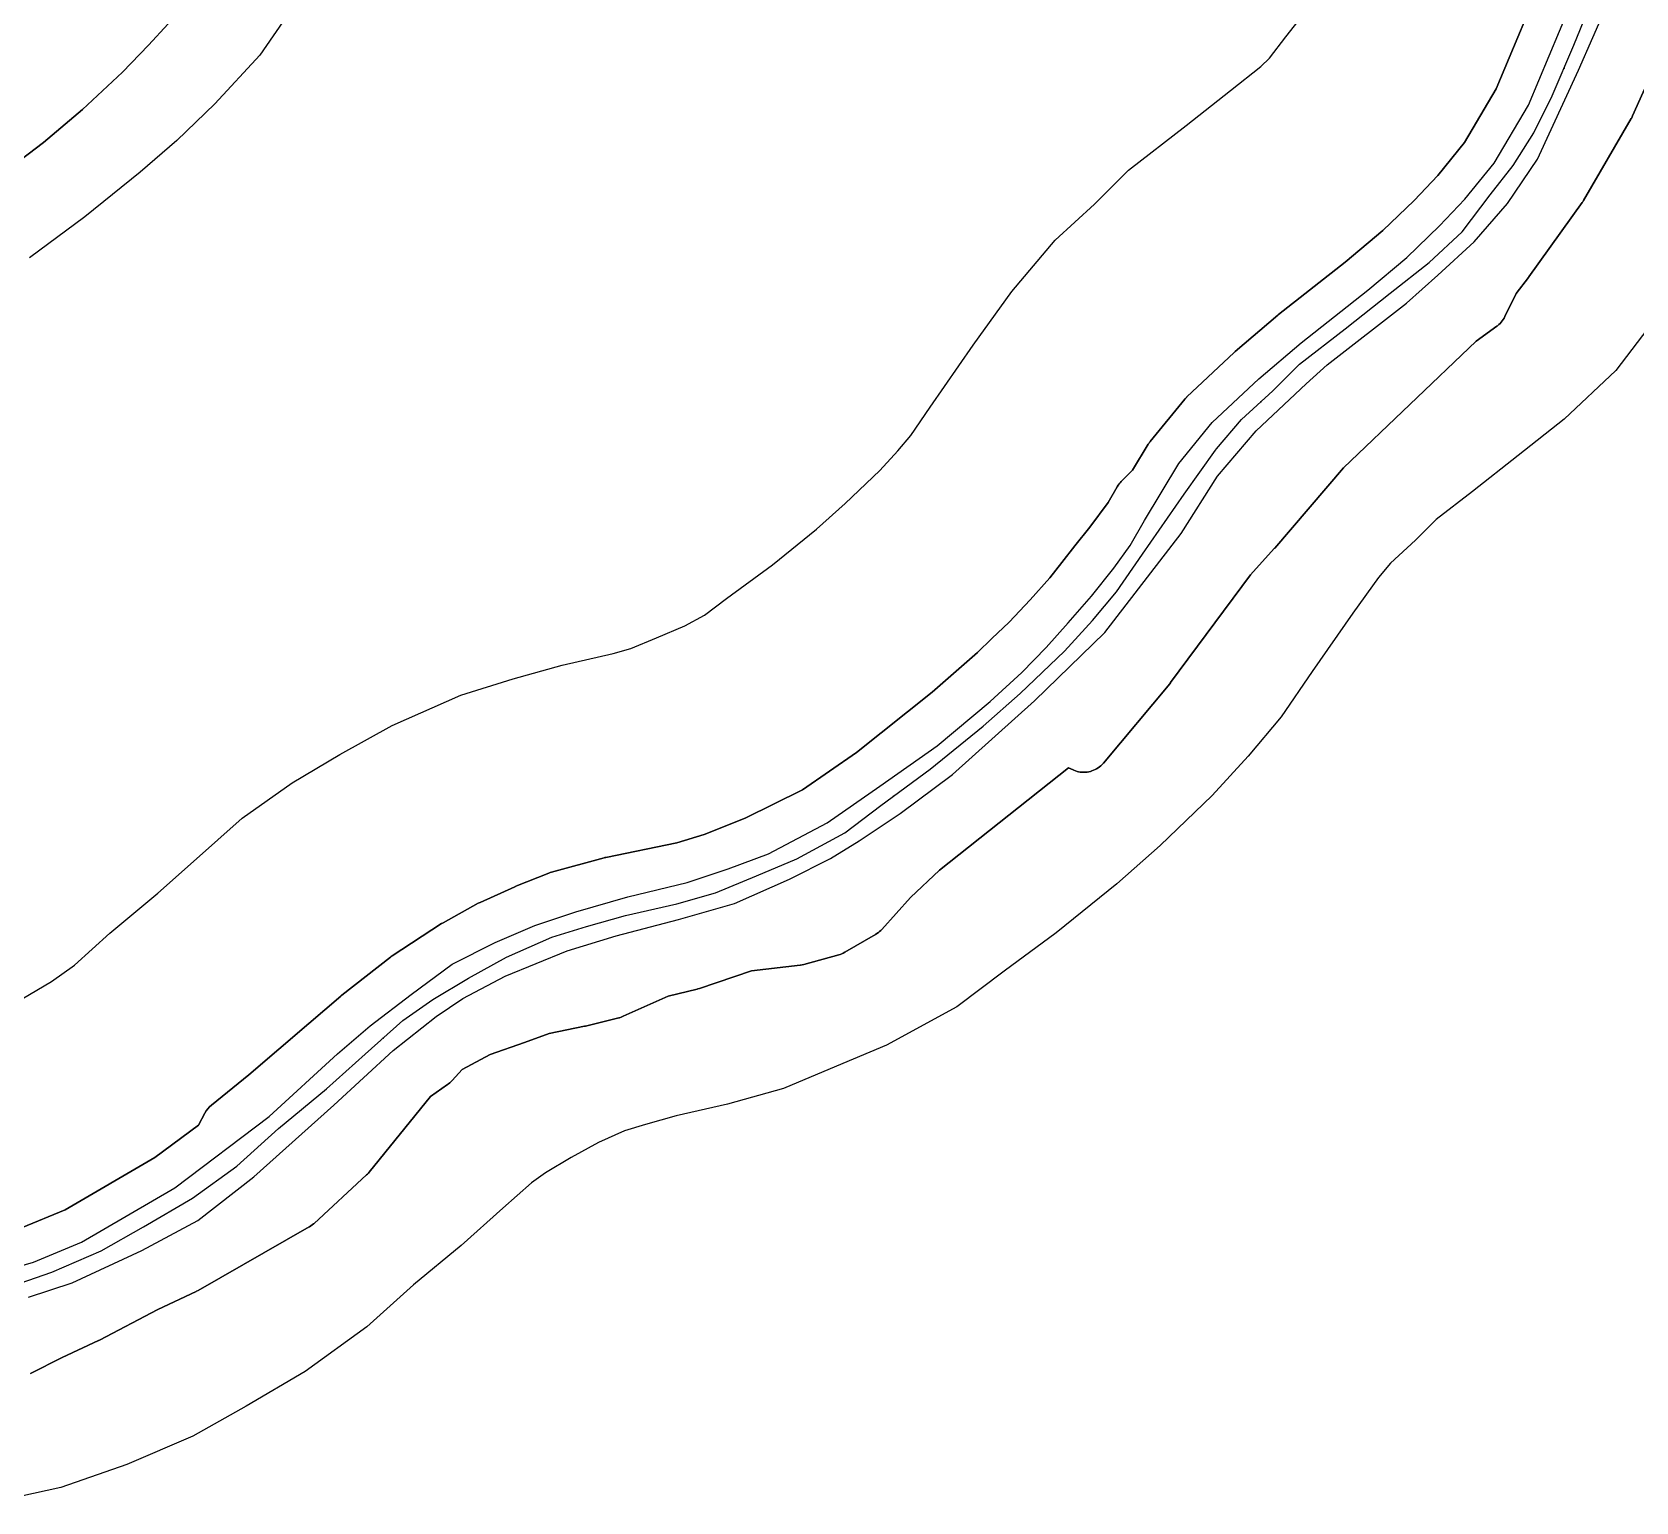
# Model space of a CAD drawing. Header units: inches. Extents: x 91426 to 118597, y 433843 to 446922.
# Drawn here: x 106733.8 to 107044.5, y 445058 to 445342.6 of the extents above; entities that cross this region are included whole.
import ezdxf

# ---------------------------------------------------------------- set-up
doc = ezdxf.new("R2010")
doc.units = ezdxf.units.IN
doc.header["$MEASUREMENT"] = 0
for name, color, linetype, true_color in [('As_waterkering_PWK', 7, 'Continuous', 0x8b0648), ('Beschermingszone_PWK', 7, 'Continuous', 0xde06d3), ('Kernzone_PWK', 7, 'Continuous', 0x33065f), ('Kruinlijnen_PWK', 7, 'Continuous', 0xda0676), ('Referentiepunten_PWK', 7, 'Continuous', 0x7e0730)]:
    doc.layers.add(name, color=color, linetype=linetype, true_color=true_color)

msp = doc.modelspace()

# ---------------------------------------------------------------- linework, layer by layer
at = {"layer": 'As_waterkering_PWK'}
for points in [[(106963.2922, 445261.909), (106968.099, 445267.6012), (106974.1845, 445273.1575), (106979.3439, 445278.3169), (106988.2074, 445285.196), (106996.9387, 445292.0752), (107004.4793, 445298.0284), (107010.8293, 445303.9815), (107016.2533, 445311.1253), (107020.7512, 445316.8138), (107024.72, 445323.1638), (107028.2919, 445330.3076), (107032.5252, 445340.0972), (107039.5367, 445357.4274), (107047.4742, 445378.065), (107049.0861, 445381.7185)], [(106728.5184, 445099.3259), (106737.6465, 445102.5009), (106747.1715, 445106.6019), (106755.3736, 445111.2321), (106764.8986, 445116.7884), (106773.4976, 445123.0061), (106781.5674, 445130.2822), (106790.8279, 445137.9551), (106798.3685, 445144.702), (106805.6445, 445151.1843), (106811.4654, 445155.2854), (106818.3446, 445159.3864), (106825.7529, 445163.4875), (106834.4842, 445167.3239), (106841.2311, 445169.4406), (106848.7717, 445171.5573), (106858.6936, 445173.8062), (106866.2343, 445175.9229), (106874.1718, 445179.2302), (106881.977, 445182.5375), (106891.2374, 445187.5646), (106898.2489, 445192.8563), (106907.7739, 445199.8677), (106918.0927, 445208.2021), (106925.2365, 445214.5521), (106933.8354, 445222.7542), (106939.2594, 445228.7074), (106943.8896, 445234.2636), (106948.9167, 445241.5397), (106956.9865, 445253.1814), (106963.0719, 445261.6481), (106963.2922, 445261.909)]]:
    msp.add_lwpolyline(points, dxfattribs=at)
at = {"layer": 'Beschermingszone_PWK'}
msp.add_lwpolyline([(107027.2174, 445354.9893), (107017.4221, 445331.661), (107011.3125, 445321.2747), (107006.126, 445314.882), (107001.5326, 445310.0402), (106995.4653, 445304.2257), (106988.1874, 445298.0971), (106975.2837, 445287.9584, 0.01033272), (106975.1239, 445287.8274), (106966.854, 445280.758, 0.01195171), (106966.6761, 445280.5984), (106957.55, 445272.0092, 0.03273428), (106957.1041, 445271.5308), (106950.4486, 445263.381, 0.0348113), (106950.0473, 445262.8131), (106946.9871, 445257.7725), (106944.8311, 445255.6164, 0.06499489), (106944.042, 445254.5903), (106942.2794, 445251.5526), (106938.7594, 445246.7458), (106935.8239, 445243.1359), (106933.331, 445239.9482), (106931.0097, 445236.9693), (106927.1751, 445232.6698), (106923.0999, 445228.3618), (106919.7217, 445225.222), (106916.9956, 445222.496), (106908.1711, 445214.8139), (106893.5008, 445203.1254), (106883.047, 445195.8852), (106871.9776, 445190.4084), (106864.0365, 445187.2473), (106858.7329, 445185.6039), (106844.955, 445182.7981, 0.01668491), (106844.6305, 445182.7207), (106834.4467, 445179.9282, 0.02795591), (106833.917, 445179.7506), (106827.5428, 445177.209, 0.01067716), (106827.3462, 445177.1257), (106820.6089, 445174.0999, 0.02086705), (106820.2358, 445173.9133), (106813.4582, 445170.1614, 0.01840379), (106813.1431, 445169.9714), (106803.5817, 445163.7182, 0.02113168), (106803.2382, 445163.4723), (106793.7979, 445156.0895, 0.01029261), (106793.6384, 445155.9594), (106787.4136, 445150.6642), (106775.8065, 445140.6636), (106768.5592, 445134.8343, 0.10105403), (106767.2827, 445133.2938), (106766.0343, 445130.9565), (106757.6175, 445124.6785), (106740.2487, 445114.5361), (106731.7806, 445111.0279)], format="xyb", dxfattribs=at)
for points in [[(106783.6801, 445346.4943), (106777.9158, 445338.146), (106769.1852, 445328.7766), (106761.8511, 445321.6259), (106754.7278, 445315.545), (106744.0599, 445306.8583), (106733.2848, 445298.9354)], [(106728.7127, 445315.6789), (106736.014, 445321.2623), (106743.5703, 445327.656), (106751.3612, 445334.859), (106756.3479, 445340.139), (106760.1545, 445344.2276)], [(106730.4857, 445154.5994), (106737.5877, 445158.7422), (106742.0169, 445161.9448), (106748.8618, 445168.1165), (106758.1958, 445175.8504), (106765.0684, 445181.9996), (106774.5145, 445190.4152), (106784.2254, 445197.257), (106793.4287, 445202.7435), (106803.5416, 445208.3418), (106816.8907, 445214.2072), (106826.9879, 445217.375), (106836.4809, 445220.0397), (106846.4028, 445222.2887), (106849.8023, 445223.2429), (106854.8025, 445225.3263), (106860.2454, 445227.6326), (106864.0993, 445229.7248), (106868.3672, 445232.9459), (106877.2297, 445239.4696), (106885.7571, 445246.3572), (106891.3616, 445251.3389), (106898.0563, 445257.7246), (106901.5556, 445261.5653), (106904.0349, 445264.5405), (106907.802, 445269.9929), (106916.1368, 445282.0168), (106923.6107, 445292.4153), (106931.9902, 445302.3384), (106939.6322, 445309.3159), (106946.208, 445315.8917), (106957.4071, 445324.5835), (106965.9758, 445331.3346), (106971.8309, 445335.9571), (106973.5565, 445337.5748), (106976.7279, 445341.7518), (106979.8162, 445345.6575)], [(106733.4771, 445082.818), (106739.609, 445085.9491), (106746.6653, 445089.216), (106746.7761, 445089.2689), (106746.8828, 445089.3231), (106758.1719, 445095.2302), (106765.6229, 445098.7596), (106765.6939, 445098.7939), (106765.9603, 445098.9355), (106787.5238, 445111.2387), (106787.546, 445111.2514), (106787.8239, 445111.4242), (106788.0898, 445111.6147), (106788.3427, 445111.8223), (106788.4354, 445111.9056), (106798.6219, 445121.2983), (106798.768, 445121.4387), (106798.9917, 445121.6775), (106799.1203, 445121.8302), (106810.9724, 445136.4859), (106814.3106, 445138.7981), (106814.5074, 445138.9416), (106814.7603, 445139.1492), (106814.9991, 445139.3729), (106815.1785, 445139.5619), (106817.1418, 445141.7412), (106822.5262, 445144.5983), (106829.1825, 445146.9846), (106833.9782, 445148.6659), (106840.8451, 445150.1118), (106841.0042, 445150.148), (106847.4865, 445151.7355), (106847.5913, 445151.7624), (106847.9044, 445151.8573), (106848.2106, 445151.9726), (106848.3463, 445152.0312), (106857.0455, 445155.9395), (106862.6736, 445157.2853), (106862.8049, 445157.3186), (106863.1097, 445157.4107), (106873.2032, 445160.8173), (106882.6118, 445161.9464), (106882.6686, 445161.9536), (106882.9915, 445162.0069), (106883.3101, 445162.0812), (106883.3395, 445162.0892), (106890.0864, 445163.9412), (106890.3701, 445164.0281), (106890.6763, 445164.1434), (106890.9743, 445164.2784), (106891.2636, 445164.4331), (106897.2174, 445167.8731), (106897.4939, 445168.0451), (106897.7598, 445168.2356), (106898.0127, 445168.4432), (106898.2515, 445168.6669), (106898.4402, 445168.8661), (106903.9796, 445175.0497), (106909.6225, 445180.3164), (106934.5998, 445200.1301), (106935.4895, 445199.7306), (106935.6244, 445199.6724), (106935.9306, 445199.5571), (106936.2437, 445199.4622), (106936.5623, 445199.3879), (106936.8852, 445199.3346), (106937.2108, 445199.3025), (106937.5378, 445199.2918), (106937.8648, 445199.3025), (106938.1904, 445199.3346), (106938.5133, 445199.3879), (106938.8319, 445199.4622), (106939.145, 445199.5571), (106939.4512, 445199.6724), (106939.7492, 445199.8074), (106940.0378, 445199.9617), (106940.3157, 445200.1345), (106940.5816, 445200.325), (106940.8345, 445200.5326), (106941.0733, 445200.7563), (106941.297, 445200.9951), (106941.3735, 445201.0844), (106954.2058, 445216.4303), (106954.3369, 445216.5939), (106954.3852, 445216.6579), (106969.8549, 445237.5028), (106974.4595, 445242.619), (106974.5022, 445242.6671), (106974.5393, 445242.7098), (106987.8698, 445258.2621), (107013.5974, 445282.809), (107017.5951, 445285.7016), (107017.7078, 445285.7856), (107017.9607, 445285.9932), (107018.1995, 445286.2169), (107018.4232, 445286.4557), (107018.6308, 445286.7086), (107018.8213, 445286.9745), (107018.9941, 445287.2524), (107019.1484, 445287.541), (107019.1514, 445287.5471), (107021.3527, 445292.0265), (107023.7066, 445295.1109), (107023.798, 445295.2346), (107034.1168, 445309.6545), (107034.208, 445309.7863), (107034.3696, 445310.0448), (107043.63, 445325.9198), (107043.6412, 445325.9392), (107043.7955, 445326.2278), (107043.8752, 445326.3974), (107050.6221, 445341.4787)], [(107047.8736, 445286.624), (107040.6476, 445277.1068), (107030.598, 445267.6854), (107021.709, 445260.6677), (107012.8477, 445253.686), (107005.8525, 445248.257), (107001.8262, 445244.2307), (106996.9861, 445239.8114), (106994.6409, 445237.0343), (106989.6663, 445230.1131), (106981.8085, 445218.7771), (106975.7734, 445210.0421), (106969.4225, 445202.4211), (106962.4587, 445194.7779), (106952.3363, 445185.1227), (106943.9611, 445177.6781), (106932.2093, 445168.1862), (106922.1542, 445160.7846), (106912.948, 445153.8365), (106899.3623, 445146.4614), (106889.6672, 445142.3533), (106879.3799, 445138.0669), (106868.5263, 445135.0203), (106858.6044, 445132.7713), (106852.6256, 445131.0931), (106848.559, 445129.8173), (106843.5219, 445127.604), (106838.2773, 445124.7007), (106833.2574, 445121.7081), (106830.5486, 445119.7996), (106825.0085, 445114.8639), (106816.9335, 445107.6389), (106807.7319, 445100.0148), (106798.6822, 445091.8552), (106786.7474, 445083.2253), (106775.2839, 445076.5383), (106764.9638, 445070.7125), (106752.1448, 445065.1932), (106739.3869, 445060.7557), (106726.6362, 445057.9767)]]:
    msp.add_lwpolyline(points, dxfattribs=at)
at = {"layer": 'Kernzone_PWK'}
msp.add_lwpolyline([(106731.7806, 445111.0279), (106740.2487, 445114.5361), (106757.6175, 445124.6785), (106766.0343, 445130.9565), (106767.2827, 445133.2938, -0.10105403), (106768.5592, 445134.8343), (106775.8065, 445140.6636), (106787.4136, 445150.6642), (106793.6384, 445155.9594, -0.01029258), (106793.7979, 445156.0895), (106803.2382, 445163.4723, -0.02113168), (106803.5817, 445163.7182), (106813.1431, 445169.9714, -0.0184038), (106813.4582, 445170.1614), (106820.2358, 445173.9133, -0.02086704), (106820.6089, 445174.0999), (106827.3462, 445177.1257, -0.01067714), (106827.5428, 445177.209), (106833.917, 445179.7506, -0.02795589), (106834.4467, 445179.9282), (106844.6305, 445182.7207, -0.01668489), (106844.955, 445182.7981), (106858.7329, 445185.6039), (106864.0365, 445187.2473), (106871.9776, 445190.4084), (106883.047, 445195.8852), (106893.5008, 445203.1254), (106908.1711, 445214.8139), (106916.9956, 445222.496), (106919.7217, 445225.222), (106923.0999, 445228.3618), (106927.1751, 445232.6698), (106931.0097, 445236.9693), (106933.331, 445239.9482), (106935.8239, 445243.1359), (106938.7594, 445246.7458), (106942.2794, 445251.5526), (106944.042, 445254.5903, -0.06499489), (106944.8311, 445255.6164), (106946.9871, 445257.7725), (106950.0473, 445262.8131, -0.03481131), (106950.4486, 445263.381), (106957.1041, 445271.5308, -0.03273428), (106957.55, 445272.0092), (106966.6761, 445280.5984, -0.0119517), (106966.854, 445280.758), (106975.1239, 445287.8274, -0.01033274), (106975.2837, 445287.9584), (106988.1874, 445298.0971), (106995.4653, 445304.2257), (107001.5326, 445310.0402), (107006.126, 445314.882), (107011.3125, 445321.2747), (107017.4221, 445331.661), (107027.2174, 445354.9893)], format="xyb", dxfattribs=at)
for points in [[(106760.1545, 445344.2276), (106756.3479, 445340.139), (106751.3612, 445334.859), (106743.5703, 445327.656), (106736.014, 445321.2623), (106728.7127, 445315.6789)], [(107050.6221, 445341.4787), (107043.8752, 445326.3974), (107043.7955, 445326.2278), (107043.6412, 445325.9392), (107043.63, 445325.9198), (107034.3696, 445310.0448), (107034.208, 445309.7863), (107034.1168, 445309.6545), (107023.798, 445295.2346), (107023.7066, 445295.1109), (107021.3527, 445292.0265), (107019.1514, 445287.5471), (107019.1484, 445287.541), (107018.9941, 445287.2524), (107018.8213, 445286.9745), (107018.6308, 445286.7086), (107018.4232, 445286.4557), (107018.1995, 445286.2169), (107017.9607, 445285.9932), (107017.7078, 445285.7856), (107017.5951, 445285.7016), (107013.5974, 445282.809), (106987.8698, 445258.2621), (106974.5393, 445242.7098), (106974.5022, 445242.6671), (106974.4595, 445242.619), (106969.8549, 445237.5028), (106954.3852, 445216.6579), (106954.3369, 445216.5939), (106954.2058, 445216.4303), (106941.3735, 445201.0844), (106941.297, 445200.9951), (106941.0733, 445200.7563), (106940.8345, 445200.5326), (106940.5816, 445200.325), (106940.3157, 445200.1345), (106940.0378, 445199.9617), (106939.7492, 445199.8074), (106939.4512, 445199.6724), (106939.145, 445199.5571), (106938.8319, 445199.4622), (106938.5133, 445199.3879), (106938.1904, 445199.3346), (106937.8648, 445199.3025), (106937.5378, 445199.2918), (106937.2108, 445199.3025), (106936.8852, 445199.3346), (106936.5623, 445199.3879), (106936.2437, 445199.4622), (106935.9306, 445199.5571), (106935.6244, 445199.6724), (106935.4895, 445199.7306), (106934.5998, 445200.1301), (106909.6225, 445180.3164), (106903.9796, 445175.0497), (106898.4402, 445168.8661), (106898.2515, 445168.6669), (106898.0127, 445168.4432), (106897.7598, 445168.2356), (106897.4939, 445168.0451), (106897.2174, 445167.8731), (106891.2636, 445164.4331), (106890.9743, 445164.2784), (106890.6763, 445164.1434), (106890.3701, 445164.0281), (106890.0864, 445163.9412), (106883.3395, 445162.0892), (106883.3101, 445162.0812), (106882.9915, 445162.0069), (106882.6686, 445161.9536), (106882.6118, 445161.9464), (106873.2032, 445160.8173), (106863.1097, 445157.4107), (106862.8049, 445157.3186), (106862.6736, 445157.2853), (106857.0455, 445155.9395), (106848.3463, 445152.0312), (106848.2106, 445151.9726), (106847.9044, 445151.8573), (106847.5913, 445151.7624), (106847.4865, 445151.7355), (106841.0042, 445150.148), (106840.8451, 445150.1118), (106833.9782, 445148.6659), (106829.1825, 445146.9846), (106822.5262, 445144.5983), (106817.1418, 445141.7412), (106815.1785, 445139.5619), (106814.9991, 445139.3729), (106814.7603, 445139.1492), (106814.5074, 445138.9416), (106814.3106, 445138.7981), (106810.9724, 445136.4859), (106799.1203, 445121.8302), (106798.9917, 445121.6775), (106798.768, 445121.4387), (106798.6219, 445121.2983), (106788.4354, 445111.9056), (106788.3427, 445111.8223), (106788.0898, 445111.6147), (106787.8239, 445111.4242), (106787.546, 445111.2514), (106787.5238, 445111.2387), (106765.9603, 445098.9355), (106765.6939, 445098.7939), (106765.6229, 445098.7596), (106758.1719, 445095.2302), (106746.8828, 445089.3231), (106746.7761, 445089.2689), (106746.6653, 445089.216), (106739.609, 445085.9491), (106733.4771, 445082.818)]]:
    msp.add_lwpolyline(points, dxfattribs=at)
at = {"layer": 'Kruinlijnen_PWK'}
for points in [[(106721.4071, 445100.7106, 0), (106734.1071, 445104.4148, 0), (106743.3675, 445108.2512, 0), (106761.4915, 445118.8346, 0), (106779.7478, 445132.593, 0), (106792.977, 445144.7638, 0), (106799.327, 445150.1878, 0), (106807.2645, 445156.2732, 0), (106815.2021, 445162.0941, 0), (106823.5364, 445166.3274, 0), (106831.2094, 445169.6347, 0), (106839.1469, 445172.2805, 0), (106849.2011, 445175.191, 0), (106860.7105, 445177.9691, 0), (106868.648, 445180.6149, 0), (106876.4532, 445183.5254, 0), (106887.8303, 445189.4785, 0), (106898.0168, 445196.6223, 0), (106909.1293, 445204.4275, 0), (106919.4481, 445213.0265, 0), (106925.5335, 445218.5827, 0), (106930.296, 445223.4775, 0), (106934.5294, 445228.24, 0), (106939.0642, 445233.4082, 0), (106943.3929, 445238.8234, 0), (106946.5679, 445243.189, 0), (106949.3461, 445248.0838, 0), (106955.9607, 445259.064, 0), (106962.443, 445267.0016, 0), (106971.4388, 445275.4682, 0), (106979.6409, 445282.4797, 0), (106992.6055, 445292.6662, 0), (107000.1462, 445299.0162, 0), (107006.4962, 445305.1016, 0), (107011.391, 445310.261, 0), (107017.0795, 445317.2725, 0), (107023.6941, 445328.5173, 0), (107033.7483, 445352.4622, 0)], [(106733.1152, 445097.6453, 0), (106741.5819, 445100.4234, 0), (106755.0757, 445106.6411, 0), (106765.9236, 445112.462, 0), (106776.7715, 445120.9287, 0), (106792.2497, 445134.8193, 0), (106803.7591, 445145.4027, 0), (106812.0935, 445152.0173, 0), (106817.2529, 445155.4569, 0), (106825.455, 445159.8225, 0), (106837.4935, 445164.7173, 0), (106846.9725, 445167.6285, 0), (106859.0111, 445170.8035, 0), (106869.859, 445173.8462, 0), (106880.5747, 445178.6087, 0), (106888.5122, 445182.5775, 0), (106894.0684, 445186.0171, 0), (106902.006, 445191.3088, 0), (106912.1062, 445198.8486, 0), (106927.9812, 445213.1361, 0), (106941.6073, 445226.3653, 0), (106956.424, 445245.5477, 0), (106963.4355, 445256.6602, 0), (106970.9761, 445265.3915, 0), (106980.6334, 445274.5196, 0), (106984.7345, 445278.2238, 0), (107000.0803, 445290.13, 0), (107006.1658, 445295.554, 0), (107013.1772, 445302.0363, 0), (107019.6135, 445309.4455, 0), (107025.4804, 445318.0436, 0), (107033.4179, 445335.2416, 0), (107038.9742, 445347.9416, 0)]]:
    msp.add_polyline3d(points, dxfattribs=at)
at = {"layer": 'Referentiepunten_PWK'}
for p in [(107030.6081, 445335.6639), (106971.876, 445271.0497), (106900.715, 445194.6716), (106801.8088, 445147.767)]:
    msp.add_point(p, dxfattribs=at)

doc.saveas('drawing.dxf')
